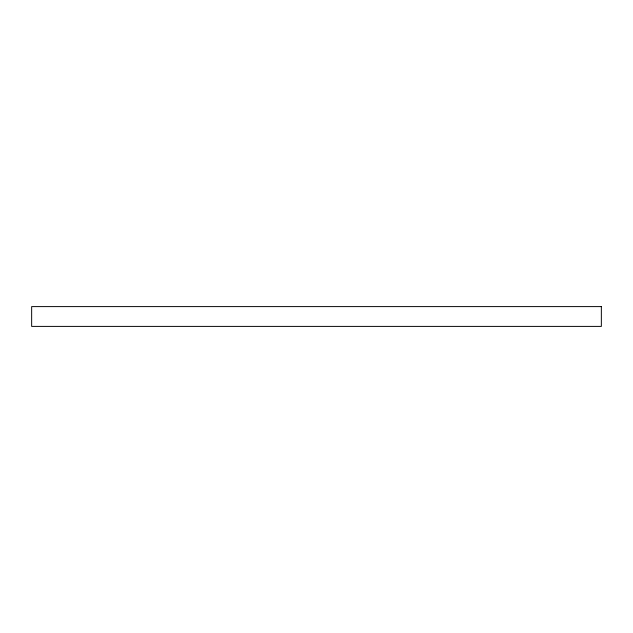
<?xml version="1.0" encoding="UTF-8"?>
<svg xmlns="http://www.w3.org/2000/svg" width="633" height="633" viewBox="0 0 633 633"><rect width="100%" height="100%" fill="white"/><g stroke="black" fill="none" stroke-linecap="round" stroke-linejoin="round"><path stroke-width="0.95" d="M601.35 306.601L31.65 306.601L31.65 326.399L601.35 326.399L601.35 306.601"/></g></svg>
